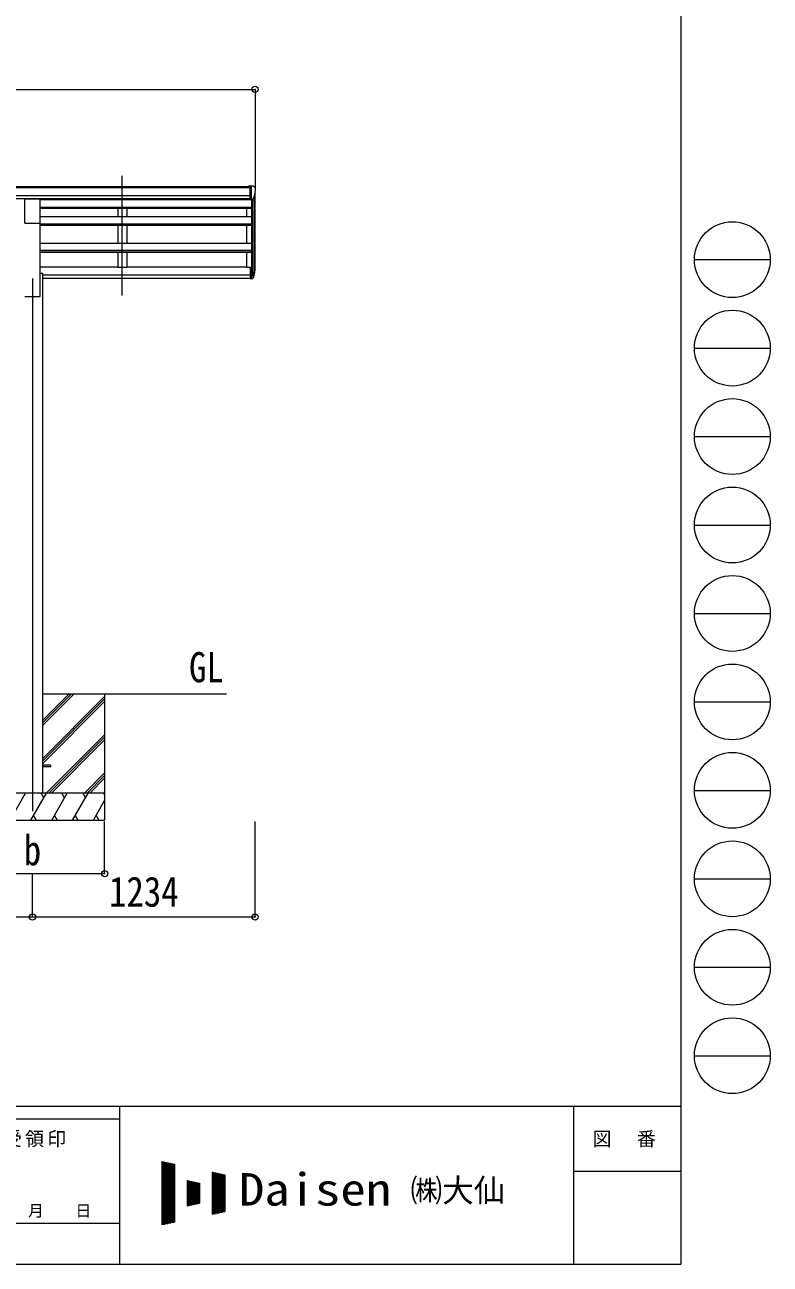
# Model space of a CAD drawing. Units: millimetres at full size; details may follow other scales. Extents: x -9783 to 9892, y -6828 to 6752.
# Drawn here: x 5760 to 9892, y -6828 to 38 of the extents above; entities that cross this region are included whole.
import ezdxf
from ezdxf.enums import TextEntityAlignment as Align

# ---------------------------------------------------------------- set-up
doc = ezdxf.new("R2010")
doc.units = ezdxf.units.MM
doc.header["$LTSCALE"] = 35
doc.header["$PDMODE"] = 32
doc.header["$PDSIZE"] = 35
for name, color, linetype, lineweight in [('0-0_0', 7, 'Continuous', 9), ('0-1_本体', 4, 'Continuous', 9), ('0-2_部品', 7, 'Continuous', 9), ('0-8_PARTS2', 2, 'Continuous', 9), ('0-A_寸法', 6, 'Continuous', 9), ('F-0_240', 7, 'Continuous', 9)]:
    doc.layers.add(name, color=color, linetype=linetype, lineweight=lineweight)
doc.styles.add('ＭＳ ゴシック', font='')
doc.styles.get('ＭＳ ゴシック').set_extended_font_data('MS Gothic')

msp = doc.modelspace()

# ---------------------------------------------------------------- linework, layer by layer
at = {"layer": '0-0_0'}
for p, q in [((5857.19, -3667.89), (6878.39, -3667.89)), ((5857.19, -3843.92), (6033.22, -3667.89)), ((5857.19, -3829.78), (6019.08, -3667.89)), ((5857.19, -3815.63), (6004.93, -3667.89)), ((5857.19, -4027.76), (6202.39, -3682.57)), ((5857.19, -4041.91), (6202.39, -3696.71)), ((6202.39, -3667.89), (6202.39, -4367.89)), ((5857.19, -4056.05), (6202.39, -3710.85)), ((5879.19, -4217.89), (6202.39, -3894.7)), ((5893.34, -4217.89), (6202.39, -3908.84)), ((5907.48, -4217.89), (6202.39, -3922.98)), ((6091.33, -4217.89), (6202.39, -4106.83)), ((6105.47, -4217.89), (6202.39, -4120.97)), ((6119.61, -4217.89), (6202.39, -4135.11)), ((6202.39, -4217.89), (5402.39, -4217.89)), ((5678.07, -4367.89), (5764.68, -4217.89)), ((5793.54, -4367.89), (5880.15, -4217.89)), ((5865.15, -4243.87), (5850.14, -4217.89)), ((5909.01, -4367.89), (5995.62, -4217.89)), ((5980.62, -4243.87), (5965.62, -4217.89)), ((6024.48, -4367.89), (6111.09, -4217.89)), ((6081.09, -4217.89), (6096.09, -4243.87)), ((6196.56, -4217.89), (6202.39, -4227.99)), ((6139.95, -4367.89), (6202.39, -4259.75)), ((5402.39, -4367.89), (6202.39, -4367.89)), ((5808.54, -4341.91), (5823.54, -4367.89)), ((5924.01, -4341.91), (5939.01, -4367.89)), ((6039.48, -4341.91), (6054.48, -4367.89)), ((6154.95, -4341.91), (6169.95, -4367.89))]:
    msp.add_line(p, q, dxfattribs=at)
at = {"layer": '0-1_本体'}
for p, q in [((1294.69, -858.36), (7009.69, -858.36)), ((1294.69, -863.72), (7009.69, -863.72)), ((1294.69, -907.23), (7009.69, -907.24)), ((1294.69, -924.91), (7009.69, -924.91)), ((5844.69, -927.4), (7009.69, -927.4)), ((5844.69, -930.24), (7016.19, -930.24)), ((6275.19, -927.4), (6275.19, -930.24)), ((6325.19, -927.4), (6325.19, -930.24)), ((7016.19, -928.74), (7016.19, -1306.45)), ((7022.19, -929.26), (7022.19, -1350.89)), ((7031.9, -913.91), (7031.9, -1332.89)), ((7036.19, -1308.62), (7036.19, -895.11)), ((5844.69, -972.19), (7016.19, -972.19)), ((5844.69, -973.89), (7016.19, -973.89)), ((5844.69, -977.67), (7016.19, -977.67)), ((5844.69, -1023.09), (7016.19, -1023.09)), ((6275.19, -977.67), (6275.19, -1023.09)), ((6325.19, -977.67), (6325.19, -1023.09)), ((6991.19, -1023.09), (6991.19, -977.67)), ((5844.69, -1467.89), (5844.69, -1060.93)), ((5844.69, -1063.68), (7016.19, -1063.68)), ((5844.69, -1065.37), (7016.19, -1065.37)), ((5844.69, -1072.23), (7016.19, -1072.23)), ((6275.19, -1072.23), (6275.19, -1171.33)), ((6325.19, -1072.23), (6325.19, -1171.33)), ((6991.19, -1171.33), (6991.19, -1072.23)), ((5844.69, -1171.33), (7016.19, -1171.33)), ((5844.69, -1210.48), (7016.19, -1210.48)), ((5844.69, -1212.14), (7016.19, -1212.14)), ((5844.69, -1221.79), (7016.19, -1221.79)), ((6275.19, -1221.79), (6275.19, -1307.28)), ((6991.19, -1307.28), (6991.19, -1221.79)), ((5844.69, -1302.07), (6275.19, -1302.07)), ((6325.19, -1302.07), (6991.19, -1302.07)), ((5844.69, -1337.89), (5857.19, -1337.89)), ((5857.19, -1337.89), (5857.19, -4217.89)), ((5857.19, -1346.38), (7009.69, -1346.38)), ((5857.19, -1347.76), (7009.69, -1347.76)), ((5857.19, -1364.93), (7009.69, -1364.93)), ((7009.69, -1307.28), (6991.19, -1307.28)), ((5759.69, -1467.89), (5844.69, -1467.89))]:
    msp.add_line(p, q, dxfattribs=at)
msp.add_lwpolyline([(6325.19, -1221.79), (6325.19, -1307.28), (6275.19, -1307.28)], dxfattribs=at)
at = {"layer": '0-2_部品'}
for p, q in [((7009.89, -856.76), (6999.89, -856.84)), ((6999.89, -858.94), (6999.89, -856.84)), ((7009.89, -928.74), (7009.89, -856.76)), ((7028.39, -856.76), (7009.89, -856.76)), ((7016.39, -929.74), (7016.39, -856.76)), ((7028.39, -856.76), (7030.72, -856.9)), ((7031.48, -857.32), (7035.54, -863.13)), ((7038.39, -866.13), (7038.39, -866.76)), ((5759.89, -926.78), (5844.89, -926.78)), ((5759.89, -1060.93), (5759.89, -926.78)), ((5844.89, -1060.93), (5844.89, -926.78)), ((7009.89, -928.74), (7016.39, -928.74)), ((7016.39, -929.74), (7021.6, -929.42)), ((7024.01, -927.93), (7033.29, -911.86)), ((5759.89, -1060.93), (5844.89, -1060.93)), ((7009.89, -1306.45), (7009.89, -1367.52)), ((7009.89, -1306.45), (7016.39, -1306.45)), ((7009.89, -1344.77), (7016.39, -1344.77)), ((7009.89, -1350.17), (7016.39, -1350.17)), ((7009.89, -1367.52), (7016.39, -1367.52)), ((7016.39, -1306.45), (7016.39, -1368.34)), ((7016.39, -1351.17), (7021.52, -1351.17)), ((7016.39, -1353.17), (7021.23, -1353.17)), ((7016.39, -1368.34), (7021.23, -1368.34)), ((7022.82, -1350.42), (7032.57, -1332)), ((7033.99, -1332.5), (7023.83, -1351.67)), ((7031.41, -1349.35), (7023.83, -1366.84))]:
    msp.add_line(p, q, dxfattribs=at)
at = {"layer": '0-2_部品', "color": 4}
for p, q in [((5902.39, -4063.39), (5857.39, -4063.39)), ((5902.39, -4072.39), (5857.39, -4072.39)), ((5902.39, -4063.39), (5902.39, -4072.39))]:
    msp.add_line(p, q, dxfattribs=at)
at = {"layer": '0-2_部品'}
for centre, radius, start, end in [((7030.66, -857.9), 1, 35, 86.5), ((6836.39, -866.76), 202, 347.09739, 0), ((7035.39, -866.13), 3, 0, 87), ((7021.41, -926.43), 3, 273.5, 330), ((6948.44, -1306.05), 88.05, 342.78929, 2.77608), ((6947.73, -1310.33), 89.07, 345.58812, 5.50424), ((7021.23, -1350.17), 3, 270, 330), ((7021.23, -1365.34), 3, 270, 330), ((7021.52, -1349.67), 1.5, 270, 330), ((6903.17, -1313.27), 133.22, 344.28698, 356.72013)]:
    msp.add_arc(centre, radius, start, end, dxfattribs=at)
at = {"layer": '0-8_PARTS2'}
for p, q in [((6300.39, -1461.68), (6300.39, -799.16)), ((5802.39, -1367.89), (5802.39, -4317.89))]:
    msp.add_line(p, q, dxfattribs=at)
at = {"layer": '0-A_寸法'}
for p, q in [((1268.39, -319.53), (7036.39, -319.53)), ((7036.39, -319.53), (7036.39, -865.15)), ((6202.39, -4664.28), (6202.39, -4375.31)), ((7036.39, -4904.25), (7036.39, -4375.31)), ((5402.39, -4664.28), (6202.39, -4664.28)), ((5802.39, -4904.25), (5802.39, -4664.28)), ((2502.39, -4904.25), (5802.39, -4904.25)), ((5802.39, -4904.25), (7036.39, -4904.25))]:
    msp.add_line(p, q, dxfattribs=at)
for p in [(7036.39, -319.53), (6202.39, -4664.28), (5802.39, -4904.25), (7036.39, -4904.25)]:
    msp.add_point(p, dxfattribs=at)
at = {"layer": 'F-0_240', "color": 5}
for p, q in [((9396.97, 6751.9), (9396.97, -6828.1)), ((-9783.03, -5953.1), (9396.97, -5953.1)), ((6285.75, -5953.1), (6285.75, -6828.1)), ((8801.97, -5953.1), (8801.97, -6828.1)), ((-9783.03, -6023.1), (6285.75, -6023.1)), ((8801.97, -6311.85), (9396.97, -6311.85)), ((5305.75, -6600.6), (6285.75, -6600.6)), ((-9783.03, -6828.1), (9396.97, -6828.1))]:
    msp.add_line(p, q, dxfattribs=at)
at = {"layer": 'F-0_240', "color": 4}
for p, q in [((9471.77, -1263.1), (9891.77, -1263.1)), ((9471.77, -1753.1), (9891.77, -1753.1)), ((9471.77, -2243.1), (9891.77, -2243.1)), ((9471.77, -2733.1), (9891.77, -2733.1)), ((9471.77, -3223.1), (9891.77, -3223.1)), ((9471.77, -3713.1), (9891.77, -3713.1)), ((9471.77, -4203.1), (9891.77, -4203.1)), ((9471.77, -4693.1), (9891.77, -4693.1)), ((9471.77, -5183.1), (9891.77, -5183.1)), ((9471.77, -5673.1), (9891.77, -5673.1))]:
    msp.add_line(p, q, dxfattribs=at)
at = {"layer": 'F-0_240'}
for p, q in [((6519.04, -6259.47), (6589.04, -6274.05)), ((6519.04, -6259.47), (6519.04, -6609.47)), ((6519.04, -6262.76), (6534.85, -6262.76)), ((6519.04, -6266.26), (6551.65, -6266.26)), ((6519.04, -6269.76), (6568.45, -6269.76)), ((6519.04, -6273.26), (6585.25, -6273.26)), ((6519.04, -6276.76), (6589.04, -6276.76)), ((6519.04, -6280.26), (6589.04, -6280.26)), ((6519.04, -6283.76), (6589.04, -6283.76)), ((6519.04, -6287.26), (6589.04, -6287.26)), ((6519.04, -6290.76), (6589.04, -6290.76)), ((6519.04, -6294.26), (6589.04, -6294.26)), ((6519.04, -6297.76), (6589.04, -6297.76)), ((6519.04, -6301.26), (6589.04, -6301.26)), ((6519.04, -6304.76), (6589.04, -6304.76)), ((6519.04, -6308.26), (6589.04, -6308.26)), ((6519.04, -6311.76), (6589.04, -6311.76)), ((6519.04, -6315.26), (6589.04, -6315.26)), ((6521.12, -6609.03), (6521.12, -6259.9)), ((6524.62, -6608.3), (6524.62, -6260.63)), ((6528.12, -6607.58), (6528.12, -6261.36)), ((6531.62, -6606.85), (6531.62, -6262.09)), ((6535.12, -6606.12), (6535.12, -6262.81)), ((6538.62, -6605.39), (6538.62, -6263.54)), ((6542.12, -6604.66), (6542.12, -6264.27)), ((6545.62, -6603.93), (6545.62, -6265)), ((6549.12, -6603.2), (6549.12, -6265.73)), ((6552.62, -6602.47), (6552.62, -6266.46)), ((6556.12, -6601.74), (6556.12, -6267.19)), ((6559.62, -6601.01), (6559.62, -6267.92)), ((6563.12, -6600.28), (6563.12, -6268.65)), ((6566.62, -6599.55), (6566.62, -6269.38)), ((6570.12, -6598.83), (6570.12, -6270.11)), ((6573.62, -6598.1), (6573.62, -6270.84)), ((6577.12, -6597.37), (6577.12, -6271.56)), ((6580.62, -6596.64), (6580.62, -6272.29)), ((6584.12, -6595.91), (6584.12, -6273.02)), ((6587.62, -6595.18), (6587.62, -6273.75)), ((6589.04, -6274.05), (6589.04, -6594.88)), ((6519.04, -6318.76), (6589.04, -6318.76)), ((6519.04, -6322.26), (6589.04, -6322.26)), ((6519.04, -6325.76), (6589.04, -6325.76)), ((6519.04, -6329.26), (6589.04, -6329.26)), ((6519.04, -6332.76), (6589.04, -6332.76)), ((6519.04, -6336.26), (6589.04, -6336.26)), ((6519.04, -6339.76), (6589.04, -6339.76)), ((6519.04, -6343.26), (6589.04, -6343.26)), ((6519.04, -6346.76), (6589.04, -6346.76)), ((6519.04, -6350.26), (6589.04, -6350.26)), ((6519.04, -6353.76), (6589.04, -6353.76)), ((6519.04, -6357.26), (6589.04, -6357.26)), ((6519.04, -6360.76), (6589.04, -6360.76)), ((6519.04, -6364.26), (6589.04, -6364.26)), ((6519.04, -6367.76), (6589.04, -6367.76)), ((6519.04, -6371.26), (6589.04, -6371.26)), ((6519.04, -6374.76), (6589.04, -6374.76)), ((6519.04, -6378.26), (6589.04, -6378.26)), ((6519.04, -6381.76), (6589.04, -6381.76)), ((6519.04, -6385.26), (6589.04, -6385.26)), ((6659.04, -6364.47), (6729.04, -6379.05)), ((6659.04, -6364.47), (6659.04, -6504.47)), ((6659.04, -6367.76), (6674.85, -6367.76)), ((6659.04, -6371.26), (6691.65, -6371.26)), ((6659.04, -6374.76), (6708.45, -6374.76)), ((6659.04, -6378.26), (6725.25, -6378.26)), ((6659.04, -6381.76), (6729.04, -6381.76)), ((6659.04, -6385.26), (6729.04, -6385.26)), ((6661.12, -6504.03), (6661.12, -6364.9)), ((6664.62, -6503.3), (6664.62, -6365.63)), ((6668.12, -6502.58), (6668.12, -6366.36)), ((6671.62, -6501.85), (6671.62, -6367.09)), ((6675.12, -6501.12), (6675.12, -6367.81)), ((6678.62, -6500.39), (6678.62, -6368.54)), ((6682.12, -6499.66), (6682.12, -6369.27)), ((6685.62, -6498.93), (6685.62, -6370)), ((6689.12, -6498.2), (6689.12, -6370.73)), ((6692.62, -6497.47), (6692.62, -6371.46)), ((6696.12, -6496.74), (6696.12, -6372.19)), ((6699.62, -6496.01), (6699.62, -6372.92)), ((6703.12, -6495.28), (6703.12, -6373.65)), ((6706.62, -6494.55), (6706.62, -6374.38)), ((6710.12, -6493.83), (6710.12, -6375.11)), ((6713.62, -6493.1), (6713.62, -6375.84)), ((6717.12, -6492.37), (6717.12, -6376.56)), ((6720.62, -6491.64), (6720.62, -6377.29)), ((6724.12, -6490.91), (6724.12, -6378.02)), ((6727.62, -6490.18), (6727.62, -6378.75)), ((6729.04, -6379.05), (6729.04, -6489.88)), ((6799.04, -6317.8), (6869.04, -6332.38)), ((6799.04, -6317.8), (6799.04, -6551.13)), ((6799.04, -6318.76), (6803.65, -6318.76)), ((6799.04, -6322.26), (6820.45, -6322.26)), ((6799.04, -6325.76), (6837.25, -6325.76)), ((6799.04, -6329.26), (6854.05, -6329.26)), ((6799.04, -6332.76), (6869.04, -6332.76)), ((6799.04, -6336.26), (6869.04, -6336.26)), ((6799.04, -6339.76), (6869.04, -6339.76)), ((6799.04, -6343.26), (6869.04, -6343.26)), ((6799.04, -6346.76), (6869.04, -6346.76)), ((6799.04, -6350.26), (6869.04, -6350.26)), ((6799.04, -6353.76), (6869.04, -6353.76)), ((6799.04, -6357.26), (6869.04, -6357.26)), ((6799.04, -6360.76), (6869.04, -6360.76)), ((6799.04, -6364.26), (6869.04, -6364.26)), ((6799.04, -6367.76), (6869.04, -6367.76)), ((6799.04, -6371.26), (6869.04, -6371.26)), ((6799.04, -6374.76), (6869.04, -6374.76)), ((6799.04, -6378.26), (6869.04, -6378.26)), ((6799.04, -6381.76), (6869.04, -6381.76)), ((6799.04, -6385.26), (6869.04, -6385.26)), ((6801.12, -6550.7), (6801.12, -6318.23)), ((6804.62, -6549.97), (6804.62, -6318.96)), ((6808.12, -6549.24), (6808.12, -6319.69)), ((6811.62, -6548.51), (6811.62, -6320.42)), ((6815.12, -6547.78), (6815.12, -6321.15)), ((6818.62, -6547.05), (6818.62, -6321.88)), ((6822.12, -6546.33), (6822.12, -6322.61)), ((6825.62, -6545.6), (6825.62, -6323.34)), ((6829.12, -6544.87), (6829.12, -6324.06)), ((6832.62, -6544.14), (6832.62, -6324.79)), ((6836.12, -6543.41), (6836.12, -6325.52)), ((6839.62, -6542.68), (6839.62, -6326.25)), ((6843.12, -6541.95), (6843.12, -6326.98)), ((6846.62, -6541.22), (6846.62, -6327.71)), ((6850.12, -6540.49), (6850.12, -6328.44)), ((6853.62, -6539.76), (6853.62, -6329.17)), ((6857.12, -6539.03), (6857.12, -6329.9)), ((6860.62, -6538.3), (6860.62, -6330.63)), ((6864.12, -6537.58), (6864.12, -6331.36)), ((6867.62, -6536.85), (6867.62, -6332.09)), ((6869.04, -6332.38), (6869.04, -6536.55)), ((6519.04, -6388.76), (6589.04, -6388.76)), ((6519.04, -6392.26), (6589.04, -6392.26)), ((6519.04, -6395.76), (6589.04, -6395.76)), ((6519.04, -6399.26), (6589.04, -6399.26)), ((6519.04, -6402.76), (6589.04, -6402.76)), ((6519.04, -6406.26), (6589.04, -6406.26)), ((6519.04, -6409.76), (6589.04, -6409.76)), ((6519.04, -6413.26), (6589.04, -6413.26)), ((6519.04, -6416.76), (6589.04, -6416.76)), ((6519.04, -6420.26), (6589.04, -6420.26)), ((6519.04, -6423.76), (6589.04, -6423.76)), ((6519.04, -6427.26), (6589.04, -6427.26)), ((6519.04, -6430.76), (6589.04, -6430.76)), ((6519.04, -6434.26), (6589.04, -6434.26)), ((6519.04, -6437.76), (6589.04, -6437.76)), ((6519.04, -6441.26), (6589.04, -6441.26)), ((6519.04, -6444.76), (6589.04, -6444.76)), ((6519.04, -6448.26), (6589.04, -6448.26)), ((6519.04, -6451.76), (6589.04, -6451.76)), ((6659.04, -6388.76), (6729.04, -6388.76)), ((6659.04, -6392.26), (6729.04, -6392.26)), ((6659.04, -6395.76), (6729.04, -6395.76)), ((6659.04, -6399.26), (6729.04, -6399.26)), ((6659.04, -6402.76), (6729.04, -6402.76)), ((6659.04, -6406.26), (6729.04, -6406.26)), ((6659.04, -6409.76), (6729.04, -6409.76)), ((6659.04, -6413.26), (6729.04, -6413.26)), ((6659.04, -6416.76), (6729.04, -6416.76)), ((6659.04, -6420.26), (6729.04, -6420.26)), ((6659.04, -6423.76), (6729.04, -6423.76)), ((6659.04, -6427.26), (6729.04, -6427.26)), ((6659.04, -6430.76), (6729.04, -6430.76)), ((6659.04, -6434.26), (6729.04, -6434.26)), ((6659.04, -6437.76), (6729.04, -6437.76)), ((6659.04, -6441.26), (6729.04, -6441.26)), ((6659.04, -6444.76), (6729.04, -6444.76)), ((6659.04, -6448.26), (6729.04, -6448.26)), ((6659.04, -6451.76), (6729.04, -6451.76)), ((6799.04, -6388.76), (6869.04, -6388.76)), ((6799.04, -6392.26), (6869.04, -6392.26)), ((6799.04, -6395.76), (6869.04, -6395.76)), ((6799.04, -6399.26), (6869.04, -6399.26)), ((6799.04, -6402.76), (6869.04, -6402.76)), ((6799.04, -6406.26), (6869.04, -6406.26)), ((6799.04, -6409.76), (6869.04, -6409.76)), ((6799.04, -6413.26), (6869.04, -6413.26)), ((6799.04, -6416.76), (6869.04, -6416.76)), ((6799.04, -6420.26), (6869.04, -6420.26)), ((6799.04, -6423.76), (6869.04, -6423.76)), ((6799.04, -6427.26), (6869.04, -6427.26)), ((6799.04, -6430.76), (6869.04, -6430.76)), ((6799.04, -6434.26), (6869.04, -6434.26)), ((6799.04, -6437.76), (6869.04, -6437.76)), ((6799.04, -6441.26), (6869.04, -6441.26)), ((6799.04, -6444.76), (6869.04, -6444.76)), ((6799.04, -6448.26), (6869.04, -6448.26)), ((6799.04, -6451.76), (6869.04, -6451.76)), ((6519.04, -6455.26), (6589.04, -6455.26)), ((6519.04, -6458.76), (6589.04, -6458.76)), ((6519.04, -6462.26), (6589.04, -6462.26)), ((6519.04, -6465.76), (6589.04, -6465.76)), ((6519.04, -6469.26), (6589.04, -6469.26)), ((6519.04, -6472.76), (6589.04, -6472.76)), ((6519.04, -6476.26), (6589.04, -6476.26)), ((6519.04, -6479.76), (6589.04, -6479.76)), ((6519.04, -6483.26), (6589.04, -6483.26)), ((6519.04, -6486.76), (6589.04, -6486.76)), ((6519.04, -6490.26), (6589.04, -6490.26)), ((6519.04, -6493.76), (6589.04, -6493.76)), ((6519.04, -6497.26), (6589.04, -6497.26)), ((6519.04, -6500.76), (6589.04, -6500.76)), ((6519.04, -6504.26), (6589.04, -6504.26)), ((6519.04, -6507.76), (6589.04, -6507.76)), ((6519.04, -6511.26), (6589.04, -6511.26)), ((6519.04, -6514.76), (6589.04, -6514.76)), ((6519.04, -6518.26), (6589.04, -6518.26)), ((6519.04, -6521.76), (6589.04, -6521.76)), ((6659.04, -6455.26), (6729.04, -6455.26)), ((6659.04, -6458.76), (6729.04, -6458.76)), ((6659.04, -6462.26), (6729.04, -6462.26)), ((6659.04, -6465.76), (6729.04, -6465.76)), ((6659.04, -6469.26), (6729.04, -6469.26)), ((6659.04, -6472.76), (6729.04, -6472.76)), ((6659.04, -6476.26), (6729.04, -6476.26)), ((6659.04, -6479.76), (6729.04, -6479.76)), ((6659.04, -6483.26), (6729.04, -6483.26)), ((6659.04, -6486.76), (6729.04, -6486.76)), ((6659.04, -6504.47), (6729.04, -6489.88)), ((6659.04, -6490.26), (6727.23, -6490.26)), ((6659.04, -6493.76), (6710.43, -6493.76)), ((6659.04, -6497.26), (6693.63, -6497.26)), ((6659.04, -6500.76), (6676.83, -6500.76)), ((6659.04, -6504.26), (6660.03, -6504.26)), ((6799.04, -6455.26), (6869.04, -6455.26)), ((6799.04, -6458.76), (6869.04, -6458.76)), ((6799.04, -6462.26), (6869.04, -6462.26)), ((6799.04, -6465.76), (6869.04, -6465.76)), ((6799.04, -6469.26), (6869.04, -6469.26)), ((6799.04, -6472.76), (6869.04, -6472.76)), ((6799.04, -6476.26), (6869.04, -6476.26)), ((6799.04, -6479.76), (6869.04, -6479.76)), ((6799.04, -6483.26), (6869.04, -6483.26)), ((6799.04, -6486.76), (6869.04, -6486.76)), ((6799.04, -6490.26), (6869.04, -6490.26)), ((6799.04, -6493.76), (6869.04, -6493.76)), ((6799.04, -6497.26), (6869.04, -6497.26)), ((6799.04, -6500.76), (6869.04, -6500.76)), ((6799.04, -6504.26), (6869.04, -6504.26)), ((6799.04, -6507.76), (6869.04, -6507.76)), ((6799.04, -6511.26), (6869.04, -6511.26)), ((6799.04, -6514.76), (6869.04, -6514.76)), ((6799.04, -6518.26), (6869.04, -6518.26)), ((6799.04, -6521.76), (6869.04, -6521.76)), ((6519.04, -6525.26), (6589.04, -6525.26)), ((6519.04, -6528.76), (6589.04, -6528.76)), ((6519.04, -6532.26), (6589.04, -6532.26)), ((6519.04, -6535.76), (6589.04, -6535.76)), ((6519.04, -6539.26), (6589.04, -6539.26)), ((6519.04, -6542.76), (6589.04, -6542.76)), ((6519.04, -6546.26), (6589.04, -6546.26)), ((6519.04, -6549.76), (6589.04, -6549.76)), ((6519.04, -6553.26), (6589.04, -6553.26)), ((6519.04, -6556.76), (6589.04, -6556.76)), ((6519.04, -6560.26), (6589.04, -6560.26)), ((6519.04, -6563.76), (6589.04, -6563.76)), ((6519.04, -6567.26), (6589.04, -6567.26)), ((6519.04, -6570.76), (6589.04, -6570.76)), ((6519.04, -6574.26), (6589.04, -6574.26)), ((6519.04, -6577.76), (6589.04, -6577.76)), ((6519.04, -6581.26), (6589.04, -6581.26)), ((6519.04, -6584.76), (6589.04, -6584.76)), ((6519.04, -6588.26), (6589.04, -6588.26)), ((6799.04, -6525.26), (6869.04, -6525.26)), ((6799.04, -6528.76), (6869.04, -6528.76)), ((6799.04, -6532.26), (6869.04, -6532.26)), ((6799.04, -6535.76), (6869.04, -6535.76)), ((6869.04, -6536.55), (6799.04, -6551.13)), ((6799.04, -6539.26), (6856.03, -6539.26)), ((6799.04, -6542.76), (6839.23, -6542.76)), ((6799.04, -6546.26), (6822.43, -6546.26)), ((6799.04, -6549.76), (6805.63, -6549.76)), ((6519.04, -6591.76), (6589.04, -6591.76)), ((6589.04, -6594.88), (6519.04, -6609.47)), ((6519.04, -6595.26), (6587.23, -6595.26)), ((6519.04, -6598.76), (6570.43, -6598.76)), ((6519.04, -6602.26), (6553.63, -6602.26)), ((6519.04, -6605.76), (6536.83, -6605.76)), ((6519.04, -6609.26), (6520.03, -6609.26))]:
    msp.add_line(p, q, dxfattribs=at)
at = {"layer": 'F-0_240', "color": 4}
for centre in [(9681.77, -1263.1), (9681.77, -1753.1), (9681.77, -2243.1), (9681.77, -2733.1), (9681.77, -3223.1), (9681.77, -3713.1), (9681.77, -4203.1), (9681.77, -4693.1), (9681.77, -5183.1), (9681.77, -5673.1)]:
    msp.add_circle(centre, 210, dxfattribs=at)

# ---------------------------------------------------------------- texts
at = {"layer": '0-0_0', "style": 'ＭＳ ゴシック', "width": 0.85}
msp.add_text('GL', height=166.8, dxfattribs=at).set_placement((6670.14, -3654.07), align=Align.BOTTOM_LEFT)
at = {"layer": '0-A_寸法', "color": 7, "style": 'ＭＳ ゴシック', "width": 0.85}
for s, p in [('b', (5754.26, -4668.03)), ('1234', (6226.89, -4897.25))]:
    msp.add_text(s, height=166.8, dxfattribs=at).set_placement(p, align=Align.BOTTOM_LEFT)
at = {"layer": 'F-0_240', "style": 'ＭＳ ゴシック', "width": 1.15}
msp.add_text('Daisen', height=179.6, dxfattribs=at).set_placement((6947.05, -6556.97), align=Align.BOTTOM_LEFT)
at = {"layer": 'F-0_240', "style": 'ＭＳ ゴシック'}
for s, height, p in [('㈱大仙\u3000', 128.3, (7898.35, -6521.97)), ('年\u3000\u3000月\u3000\u3000日', 64.15, (5515.76, -6583.1))]:
    msp.add_text(s, height=height, dxfattribs=at).set_placement(p, align=Align.BOTTOM_LEFT)
at = {"layer": 'F-0_240', "char_height": 76.98, "attachment_point": 7, "style": 'ＭＳ ゴシック'}
for s, insert in [('\\T1.17;御受領印', (5515.75, -6180.6)), ('\\T1.17;図\u3000番', (8906.97, -6180.6))]:
    msp.add_mtext(s, dxfattribs=dict(at, insert=insert))

doc.saveas('drawing.dxf')
